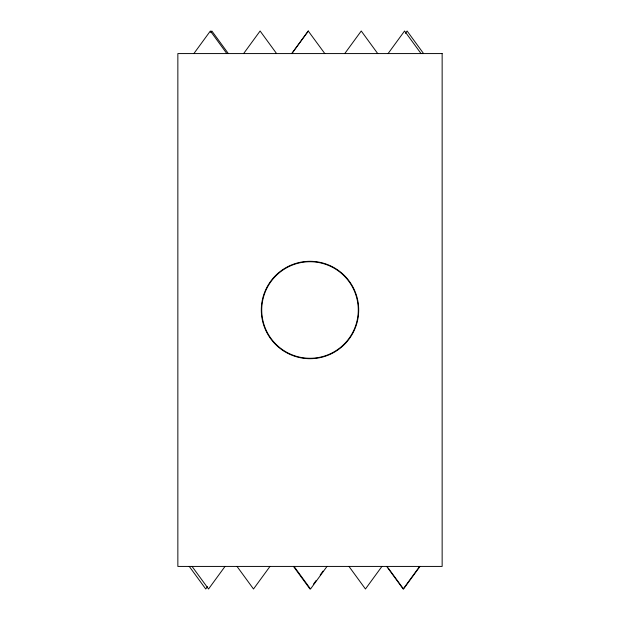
<?xml version="1.0" encoding="UTF-8"?>
<svg xmlns="http://www.w3.org/2000/svg" width="620" height="620" viewBox="0 0 620 620"><rect width="100%" height="100%" fill="white"/><g stroke="black" fill="none" stroke-linecap="round" stroke-linejoin="round"><path stroke-width="0.93" d="M193.866 53.576L210.358 31L226.843 53.576M210.715 32.558L211.846 31L228.338 53.576M243.621 53.576L260.106 31L276.59 53.576M291.749 53.576L308.233 31L324.818 53.576M291.842 53.576L308.334 31M344.751 53.576L361.243 31L377.727 53.576M388.074 53.576L404.565 31L421.05 53.576M405.395 33.333L407.1 31L423.584 53.576M207.452 586.667L205.747 589L189.255 566.424M225.029 566.424L208.545 589L192.06 566.424M269.987 566.424L253.503 589L237.011 566.424M313.363 584.327L316.208 580.436M320.191 574.988L323.028 571.097M327.011 566.424L310.527 589L294.035 566.424M381.935 566.424L365.451 589L348.967 566.424M419.647 566.424L403.163 589L386.671 566.424M420.004 566.424L403.519 589L388.167 567.982M293.469 566.424L309.954 589M442.145 53.576L177.855 53.576L177.855 566.424L442.145 566.424L442.145 53.576M278.465 346.565A48.282 48.282 0 0 0 357.43 319.029A48.282 48.282 0 0 0 294.105 264.415A48.282 48.282 0 0 0 278.465 346.565M283.278 350.711A48.701 48.701 0 0 0 358.616 312.782A48.701 48.701 0 0 0 288.099 266.507A48.701 48.701 0 0 0 283.278 350.711"/></g></svg>
